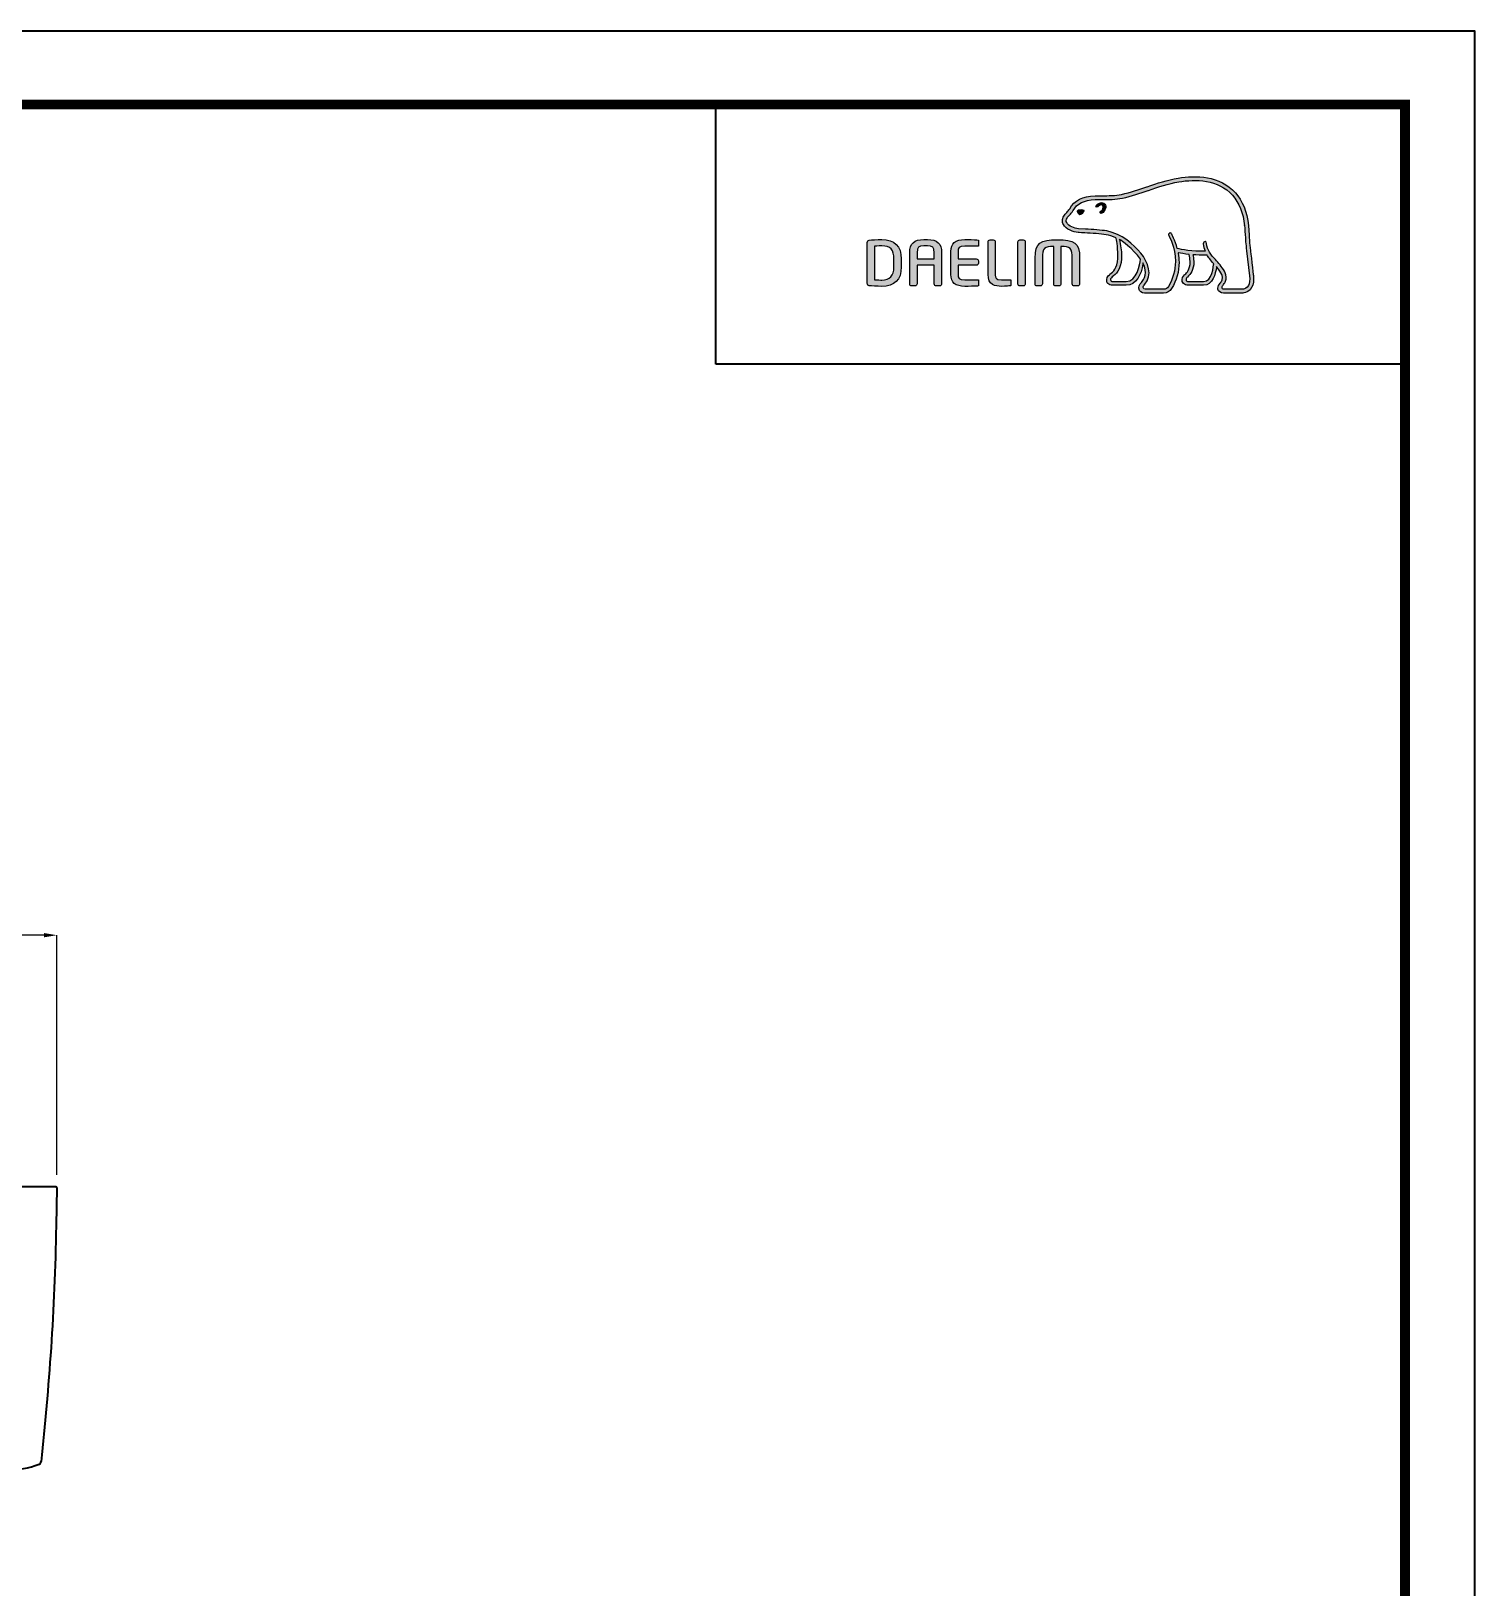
# Model space of a CAD drawing. Extents: x 0 to 1354, y 0 to 992.
# Drawn here: x 900.7 to 1354.1, y 503.8 to 992.2 of the extents above; entities that cross this region are included whole.
import ezdxf

# ---------------------------------------------------------------- set-up
doc = ezdxf.new("R2010")
doc.units = 0
doc.header["$LTSCALE"] = 10
doc.header["$MEASUREMENT"] = 0
doc.header["$PDMODE"] = 3
doc.header["$PDSIZE"] = -10
doc.layers.get('0').update_dxf_attribs({"linetype": 'CONTINUOUS'})
doc.layers.get('DEFPOINTS').update_dxf_attribs({"linetype": 'CONTINUOUS'})
doc.layers.add('Make2D$보임$선', color=7, linetype='CONTINUOUS', true_color=0x000000)
doc.layers.add('Make2D$숨김$선', color=254, linetype='CONTINUOUS', true_color=0xbebebe)
doc.layers.add('레이어 1', color=7, linetype='CONTINUOUS', lineweight=0)
doc.layers.add('치수', color=7, linetype='CONTINUOUS', lineweight=25)
doc.styles.add('Daelim Dimension', font='')
doc.styles.get('Daelim Dimension').set_extended_font_data('NanumGothic')
doc.dimstyles.new('DEFAULT', dxfattribs={"dimscale": 2, "dimtxt": 2, "dimasz": 2, "dimexe": 0, "dimexo": 2, "dimgap": 1, "dimtad": 1, "dimdec": 1, "dimzin": 9, "dimdsep": 46, "dimtxsty": 'Daelim Dimension', "dimcen": 0.5, "dimclrd": 252, "dimclre": 252, "dimclrt": 3, "dimadec": 1, "dimazin": 0, "dimtfac": 1, "dimtdec": 1, "dimtix": 1, "dimtmove": 0, "dimatfit": 3, "dimfxl": 1, "dimtolj": 1, "dimtzin": 1, "dimlwd": 9, "dimlwe": 9, "dimarcsym": 0})

# ---------------------------------------------------------------- blocks, each defined once
blk = doc.blocks.new('*D6')
at = {"layer": 'DEFPOINTS', "color": 0, "transparency": 16777216}
for p in [(358.72, 708.36), (358.72, 629.1), (908.76, 629.1)]:
    blk.add_point(p, dxfattribs=at)
at = {"layer": '치수', "color": 5, "lineweight": 9, "transparency": 16777216}
for p, q in [((358.72, 633.1), (358.72, 708.36)), ((904.76, 708.36), (362.72, 708.36)), ((908.76, 633.1), (908.76, 708.36))]:
    blk.add_line(p, q, dxfattribs=at)
at = {"layer": '치수', "color": 5, "transparency": 16777216}
for points in [[(362.72, 709.03), (362.72, 707.69), (358.72, 708.36)], [(904.76, 709.03), (904.76, 707.69), (908.76, 708.36)]]:
    blk.add_solid(points, dxfattribs=at)
at = {"layer": '치수', "color": 7, "transparency": 16777216, "insert": (633.74, 721.22), "char_height": 20, "attachment_point": 5, "style": 'Daelim Dimension'}
blk.add_mtext('\\A1;550', dxfattribs=at)

msp = doc.modelspace()

# ---------------------------------------------------------------- hatches: boundary and pattern name
at = {"layer": '레이어 1'}
h = msp.add_hatch(color=5, dxfattribs=at)
h.dxf.hatch_style = 1
edge = h.paths.add_edge_path(flags=16)
edge.add_spline(control_points=[(1282.61, 911.81), (1282.02, 911.16), (1281.28, 911.15), (1281.24, 911.15), (1281.24, 911.15), (1275.31, 911.15), (1275.31, 911.15), (1275.09, 911.15), (1274.92, 911.21), (1274.81, 911.31), (1274.72, 911.4), (1274.68, 911.54), (1274.68, 911.7), (1274.68, 912.04), (1274.92, 912.35), (1275.18, 912.67), (1275.42, 912.98), (1275.65, 913.28), (1275.78, 913.64), (1276.11, 914.51), (1276.07, 915.44), (1275.68, 916.27), (1274.98, 917.75), (1273.94, 918.92), (1272.93, 920.05), (1272.93, 920.05), (1272.59, 920.43), (1272.59, 920.43), (1271.28, 921.89), (1269.93, 923.4), (1269.82, 925.45), (1269.8, 925.86), (1269.61, 926.1), (1269.35, 926.09), (1269.35, 926.09), (1268.96, 925.91), (1268.95, 925.91), (1268.85, 925.79), (1268.79, 925.62), (1268.79, 925.43), (1268.79, 925.43), (1268.8, 925.36), (1268.8, 925.36), (1268.85, 924.62), (1269.02, 923.89), (1269.34, 923.13), (1269.34, 923.13), (1269.37, 923.06), (1269.37, 923.06), (1269.37, 923.06), (1269.29, 923.06), (1269.29, 923.06), (1265.47, 922.9), (1261.73, 923.62), (1260.64, 923.89), (1259.96, 926.62), (1258.86, 928.42), (1258.81, 928.5), (1258.73, 928.64), (1258.59, 928.75), (1258.46, 928.79), (1258.46, 928.79), (1258.14, 928.74), (1258.1, 928.74), (1258.07, 928.7), (1258.01, 928.62), (1257.89, 928.45), (1257.89, 928.45), (1257.87, 928.32), (1257.87, 928.32), (1257.87, 928.32), (1257.98, 927.96), (1257.98, 927.96), (1258.06, 927.82), (1260.02, 924.39), (1260.02, 919.85), (1260.02, 917.04), (1259.28, 914.4), (1257.83, 911.99), (1257.48, 911.41), (1257.02, 911.15), (1256.34, 911.15), (1256.34, 911.15), (1250.49, 911.15), (1250.49, 911.15), (1250.3, 911.15), (1249.89, 911.29), (1249.89, 911.71), (1249.89, 911.95), (1250.11, 912.33), (1250.47, 912.73), (1252.91, 915.45), (1251.5, 919.69), (1249.16, 922.49), (1246.9, 925.18), (1243.21, 928.58), (1238.48, 929.42), (1236.8, 929.71), (1234.04, 929.88), (1231.81, 930.01), (1231.81, 930.01), (1229.56, 930.14), (1229.56, 930.14), (1228.41, 930.23), (1226.5, 930.94), (1225.92, 932.04), (1225.67, 932.5), (1225.7, 932.96), (1226.01, 933.49), (1226.2, 933.81), (1226.46, 934.09), (1226.8, 934.42), (1227.17, 934.8), (1227.55, 935.19), (1227.85, 935.7), (1227.85, 935.7), (1227.93, 935.86), (1227.93, 935.86), (1229.06, 938.02), (1231.39, 939.16), (1234.86, 939.25), (1234.86, 939.25), (1236.81, 939.28), (1236.81, 939.28), (1238.96, 939.29), (1241.39, 939.3), (1243.39, 939.73), (1246.2, 940.33), (1249.02, 941.3), (1251.51, 942.14), (1251.51, 942.14), (1251.59, 942.17), (1251.59, 942.17), (1254.67, 943.22), (1257.85, 944.31), (1261.1, 944.84), (1266.31, 945.7), (1273.46, 945.67), (1277.95, 940.62), (1280.03, 938.29), (1281.31, 935.07), (1281.76, 931.07), (1281.76, 931.07), (1281.74, 931.08), (1281.72, 931.09), (1281.76, 931.01), (1281.79, 930.56), (1281.98, 928.02), (1282.03, 926.79), (1282.09, 925.52), (1282.41, 923.17), (1282.41, 923.17), (1283.32, 915.31), (1283.32, 915.31), (1283.32, 915.31), (1283.37, 914.36), (1283.37, 914.36), (1283.37, 913.23), (1283.11, 912.37), (1282.61, 911.81)], knot_values=[0, 0, 0, 0, 1, 1, 1, 2, 2, 2, 3, 3, 3, 4, 4, 4, 5, 5, 5, 6, 6, 6, 7, 7, 7, 8, 8, 8, 9, 9, 9, 10, 10, 10, 11, 11, 11, 12, 12, 12, 13, 13, 13, 14, 14, 14, 15, 15, 15, 16, 16, 16, 17, 17, 17, 18, 18, 18, 19, 19, 19, 20, 20, 20, 21, 21, 21, 22, 22, 22, 23, 23, 23, 24, 24, 24, 25, 25, 25, 26, 26, 26, 27, 27, 27, 28, 28, 28, 29, 29, 29, 30, 30, 30, 31, 31, 31, 32, 32, 32, 33, 33, 33, 34, 34, 34, 35, 35, 35, 36, 36, 36, 37, 37, 37, 38, 38, 38, 39, 39, 39, 40, 40, 40, 41, 41, 41, 42, 42, 42, 43, 43, 43, 44, 44, 44, 45, 45, 45, 46, 46, 46, 47, 47, 47, 48, 48, 48, 49, 49, 49, 50, 50, 50, 51, 51, 51, 52, 52, 52, 53, 53, 53, 53], degree=3, periodic=0)
edge = h.paths.add_edge_path(flags=16)
edge.add_spline(control_points=[(1268.88, 913.51), (1268.88, 913.51), (1264.03, 913.51), (1264.03, 913.51), (1263.68, 913.51), (1263.39, 913.8), (1263.39, 914.16), (1263.39, 914.42), (1263.61, 914.74), (1263.82, 914.96), (1264.81, 915.91), (1265.82, 917.2), (1265.82, 919.67), (1265.82, 919.67), (1265.75, 920.79), (1265.75, 920.79), (1265.75, 920.79), (1265.58, 921.88), (1265.58, 921.88), (1265.58, 921.88), (1265.56, 921.95), (1265.56, 921.95), (1265.56, 921.95), (1265.63, 921.95), (1265.63, 921.95), (1266.54, 921.88), (1268.3, 921.79), (1269.97, 921.86), (1270.4, 921.19), (1271.09, 920.31), (1272.09, 919.15), (1272.04, 918.58), (1271.56, 913.51), (1268.88, 913.51)], knot_values=[0, 0, 0, 0, 1, 1, 1, 2, 2, 2, 3, 3, 3, 4, 4, 4, 5, 5, 5, 6, 6, 6, 7, 7, 7, 8, 8, 8, 9, 9, 9, 10, 10, 10, 11, 11, 11, 11], degree=3, periodic=0)
edge = h.paths.add_edge_path(flags=16)
edge.add_spline(control_points=[(1244.57, 913.51), (1244.57, 913.51), (1240.32, 913.51), (1240.32, 913.51), (1240, 913.51), (1239.65, 913.77), (1239.65, 914.16), (1239.65, 914.4), (1239.85, 914.69), (1240.21, 914.98), (1241.29, 915.84), (1242.92, 917.13), (1243.1, 920.72), (1243.1, 920.72), (1243.12, 921.69), (1243.12, 921.69), (1243.12, 923.22), (1242.77, 925.06), (1242.44, 926.7), (1242.44, 926.7), (1242.39, 926.87), (1242.39, 926.87), (1242.39, 926.87), (1242.53, 926.76), (1242.53, 926.76), (1243.16, 926.37), (1246.63, 924.01), (1249.1, 920.54), (1248.89, 918.89), (1247.97, 913.51), (1244.57, 913.51)], knot_values=[0, 0, 0, 0, 1, 1, 1, 2, 2, 2, 3, 3, 3, 4, 4, 4, 5, 5, 5, 6, 6, 6, 7, 7, 7, 8, 8, 8, 9, 9, 9, 10, 10, 10, 10], degree=3, periodic=0)
edge = h.paths.add_edge_path()
edge.add_spline(control_points=[(1284.52, 915.43), (1284.51, 915.44), (1283.61, 923.34), (1283.61, 923.34), (1283.28, 925.7), (1283.23, 926.95), (1283.19, 928.07), (1283.19, 928.07), (1282.96, 931.19), (1282.96, 931.19), (1282.49, 935.45), (1281.11, 938.9), (1278.86, 941.42), (1274, 946.88), (1266.41, 946.94), (1260.9, 946.03), (1257.52, 945.47), (1254.29, 944.37), (1251.17, 943.3), (1251.17, 943.3), (1251.07, 943.26), (1251.07, 943.26), (1248.63, 942.43), (1245.86, 941.48), (1243.14, 940.9), (1241.27, 940.5), (1238.93, 940.49), (1236.86, 940.48), (1236.86, 940.48), (1234.82, 940.45), (1234.82, 940.45), (1230.89, 940.35), (1228.21, 938.99), (1226.86, 936.41), (1226.86, 936.41), (1226.8, 936.3), (1226.8, 936.3), (1226.57, 935.9), (1226.24, 935.57), (1225.95, 935.27), (1225.62, 934.94), (1225.25, 934.57), (1224.97, 934.09), (1224.68, 933.62), (1224.54, 933.13), (1224.54, 932.65), (1224.54, 932.25), (1224.64, 931.86), (1224.85, 931.48), (1225.68, 929.9), (1228.06, 929.05), (1229.49, 928.95), (1229.49, 928.95), (1231.58, 928.82), (1231.63, 928.81), (1233.72, 928.7), (1236.59, 928.53), (1238.26, 928.23), (1239.24, 928.06), (1240.35, 927.71), (1241.38, 927.23), (1241.45, 926.96), (1241.98, 924.6), (1241.98, 921.69), (1241.98, 921.69), (1241.96, 920.77), (1241.96, 920.77), (1241.81, 917.7), (1240.47, 916.63), (1239.49, 915.85), (1239.39, 915.77), (1238.52, 915.05), (1238.46, 914.17), (1238.41, 913.68), (1238.55, 913.23), (1238.85, 912.91), (1239.18, 912.56), (1239.67, 912.38), (1240.32, 912.38), (1240.32, 912.38), (1244.57, 912.38), (1244.57, 912.38), (1247.75, 912.38), (1249.33, 915.81), (1249.81, 919.02), (1249.81, 919.02), (1249.82, 919.47), (1249.82, 919.47), (1249.82, 919.47), (1249.95, 919.24), (1249.95, 919.24), (1250.35, 918.34), (1250.6, 917.25), (1250.6, 916.43), (1250.6, 915.28), (1250.24, 914.28), (1249.57, 913.53), (1249.4, 913.37), (1248.55, 912.48), (1248.55, 911.6), (1248.55, 911.6), (1248.56, 911.46), (1248.56, 911.46), (1248.68, 910.42), (1249.52, 909.95), (1250.3, 909.95), (1250.3, 909.95), (1256.34, 909.95), (1256.34, 909.95), (1257.44, 909.95), (1258.3, 910.44), (1258.86, 911.37), (1260.4, 913.92), (1261.18, 916.7), (1261.18, 919.61), (1261.18, 920.52), (1261.09, 921.49), (1260.93, 922.5), (1260.93, 922.5), (1260.91, 922.58), (1260.91, 922.58), (1260.91, 922.58), (1260.99, 922.56), (1260.99, 922.56), (1261.72, 922.42), (1262.89, 922.21), (1264.33, 922.06), (1264.33, 922.06), (1264.38, 922.05), (1264.38, 922.05), (1264.38, 922.05), (1264.57, 920.95), (1264.57, 920.95), (1264.57, 920.95), (1264.61, 920.68), (1264.61, 920.68), (1264.61, 920.68), (1264.67, 919.7), (1264.67, 919.7), (1264.67, 917.35), (1263.6, 916.32), (1263.03, 915.78), (1263.02, 915.77), (1262.22, 914.95), (1262.13, 914.23), (1262.13, 914.23), (1262.11, 914.01), (1262.11, 914.01), (1262.11, 913.78), (1262.16, 913.34), (1262.56, 912.93), (1262.91, 912.56), (1263.45, 912.38), (1264.17, 912.38), (1264.17, 912.38), (1268.88, 912.38), (1268.88, 912.38), (1271.74, 912.38), (1272.6, 916.02), (1272.95, 918.05), (1272.95, 918.05), (1272.96, 918.26), (1272.96, 918.26), (1272.96, 918.26), (1273.07, 918.11), (1273.07, 918.11), (1273.73, 917.27), (1274.31, 916.33), (1274.59, 915.75), (1274.74, 915.45), (1274.82, 915.11), (1274.82, 914.77), (1274.82, 914.77), (1274.71, 914.09), (1274.71, 914.09), (1274.6, 913.72), (1274.35, 913.38), (1274.1, 913.05), (1273.74, 912.58), (1273.36, 912.09), (1273.36, 911.5), (1273.36, 911.5), (1273.4, 911.17), (1273.4, 911.17), (1273.57, 910.39), (1274.21, 909.95), (1275.19, 909.95), (1275.19, 909.95), (1281.24, 909.95), (1281.24, 909.95), (1281.37, 909.95), (1282.56, 909.98), (1283.48, 910.98), (1284.22, 911.78), (1284.58, 912.88), (1284.58, 914.34), (1284.58, 914.34), (1284.52, 915.43), (1284.52, 915.43)], knot_values=[0, 0, 0, 0, 1, 1, 1, 2, 2, 2, 3, 3, 3, 4, 4, 4, 5, 5, 5, 6, 6, 6, 7, 7, 7, 8, 8, 8, 9, 9, 9, 10, 10, 10, 11, 11, 11, 12, 12, 12, 13, 13, 13, 14, 14, 14, 15, 15, 15, 16, 16, 16, 17, 17, 17, 18, 18, 18, 19, 19, 19, 20, 20, 20, 21, 21, 21, 22, 22, 22, 23, 23, 23, 24, 24, 24, 25, 25, 25, 26, 26, 26, 27, 27, 27, 28, 28, 28, 29, 29, 29, 30, 30, 30, 31, 31, 31, 32, 32, 32, 33, 33, 33, 34, 34, 34, 35, 35, 35, 36, 36, 36, 37, 37, 37, 38, 38, 38, 39, 39, 39, 40, 40, 40, 41, 41, 41, 42, 42, 42, 43, 43, 43, 44, 44, 44, 45, 45, 45, 46, 46, 46, 47, 47, 47, 48, 48, 48, 49, 49, 49, 50, 50, 50, 51, 51, 51, 52, 52, 52, 53, 53, 53, 54, 54, 54, 55, 55, 55, 56, 56, 56, 57, 57, 57, 58, 58, 58, 59, 59, 59, 60, 60, 60, 61, 61, 61, 62, 62, 62, 63, 63, 63, 64, 64, 64, 65, 65, 65, 66, 66, 66, 66], degree=3, periodic=0)
edge = h.paths.add_edge_path(flags=0)
edge.add_spline(control_points=[(1229.38, 935.85), (1229.38, 935.85), (1230.26, 936.25), (1231.35, 935.83), (1231.35, 935.83), (1231.49, 935.77), (1231.31, 935.52), (1230.78, 934.8), (1230.26, 934.65), (1230.26, 934.65), (1230.26, 934.65), (1229.88, 934.52), (1229.67, 934.78), (1229.24, 935.28), (1229.22, 935.57), (1229.22, 935.57), (1229.22, 935.57), (1229.18, 935.79), (1229.38, 935.85)], knot_values=[0, 0, 0, 0, 1, 1, 1, 2, 2, 2, 3, 3, 3, 4, 4, 4, 5, 5, 5, 6, 6, 6, 6], degree=3, periodic=0)
edge = h.paths.add_edge_path(flags=0)
edge.add_spline(control_points=[(1235.19, 937.47), (1235.06, 937.32), (1235.05, 937.08), (1235.19, 936.96), (1235.33, 936.83), (1235.56, 936.87), (1235.69, 937.01), (1235.76, 937.08), (1236.49, 937.94), (1237.11, 937.5), (1237.34, 937.34), (1237.43, 937.11), (1237.4, 936.81), (1237.34, 936.33), (1236.93, 935.78), (1236.63, 935.59), (1236.47, 935.49), (1236.36, 935.28), (1236.44, 935.11), (1236.52, 934.94), (1236.74, 934.89), (1236.91, 934.97), (1237.43, 935.22), (1238.09, 936.05), (1238.18, 936.83), (1238.24, 937.37), (1238, 937.81), (1237.56, 938.11), (1236.63, 938.77), (1235.58, 937.89), (1235.19, 937.47)], knot_values=[0, 0, 0, 0, 1, 1, 1, 2, 2, 2, 3, 3, 3, 4, 4, 4, 5, 5, 5, 6, 6, 6, 7, 7, 7, 8, 8, 8, 9, 9, 9, 10, 10, 10, 10], degree=3, periodic=0)
edge = h.paths.add_edge_path(flags=0)
edge.add_spline(control_points=[(1235.07, 936.82), (1235.07, 936.82), (1235.07, 936.82), (1235.07, 936.82), (1235.07, 936.82), (1235.07, 936.82), (1235.07, 936.82)], knot_values=[0, 0, 0, 0, 1, 1, 1, 2, 2, 2, 2], degree=3, periodic=0)
h = msp.add_hatch(color=5, dxfattribs=at)
h.dxf.hatch_style = 2
edge = h.paths.add_edge_path()
edge.add_spline(control_points=[(1235.19, 937.47), (1235.06, 937.32), (1235.05, 937.08), (1235.19, 936.96), (1235.33, 936.83), (1235.56, 936.87), (1235.69, 937.01), (1235.76, 937.08), (1236.49, 937.94), (1237.11, 937.5), (1237.34, 937.34), (1237.43, 937.11), (1237.4, 936.81), (1237.34, 936.33), (1236.93, 935.78), (1236.63, 935.59), (1236.47, 935.49), (1236.36, 935.28), (1236.44, 935.11), (1236.52, 934.94), (1236.74, 934.89), (1236.91, 934.97), (1237.43, 935.22), (1238.09, 936.05), (1238.18, 936.83), (1238.24, 937.37), (1238, 937.81), (1237.56, 938.11), (1236.63, 938.77), (1235.58, 937.89), (1235.19, 937.47)], knot_values=[0, 0, 0, 0, 1, 1, 1, 2, 2, 2, 3, 3, 3, 4, 4, 4, 5, 5, 5, 6, 6, 6, 7, 7, 7, 8, 8, 8, 9, 9, 9, 10, 10, 10, 10], degree=3, periodic=0)
h = msp.add_hatch(color=5, dxfattribs=at)
h.dxf.hatch_style = 2
edge = h.paths.add_edge_path()
edge.add_spline(control_points=[(1229.38, 935.85), (1229.38, 935.85), (1230.26, 936.25), (1231.35, 935.83), (1231.35, 935.83), (1231.49, 935.77), (1231.31, 935.52), (1230.78, 934.8), (1230.26, 934.65), (1230.26, 934.65), (1230.26, 934.65), (1229.88, 934.52), (1229.67, 934.78), (1229.24, 935.28), (1229.22, 935.57), (1229.22, 935.57), (1229.22, 935.57), (1229.18, 935.79), (1229.38, 935.85)], knot_values=[0, 0, 0, 0, 1, 1, 1, 2, 2, 2, 3, 3, 3, 4, 4, 4, 5, 5, 5, 6, 6, 6, 6], degree=3, periodic=0)
h = msp.add_hatch(color=5, dxfattribs=at)
h.dxf.hatch_style = 2
edge = h.paths.add_edge_path()
edge.add_spline(control_points=[(1171.67, 918.13), (1171.67, 915.37), (1170.41, 914.02), (1167.81, 914.02), (1167.81, 914.02), (1166.04, 914.06), (1165.58, 914.06), (1165.58, 914.06), (1165.58, 924.65), (1165.58, 924.65), (1166.5, 924.74), (1167.8, 924.75), (1167.82, 924.75), (1170.48, 924.75), (1171.67, 923.49), (1171.67, 920.65), (1171.67, 920.65), (1171.67, 918.13), (1171.67, 918.13)], knot_values=[0, 0, 0, 0, 1, 1, 1, 2, 2, 2, 3, 3, 3, 4, 4, 4, 5, 5, 5, 6, 6, 6, 6], degree=3, periodic=0)
edge = h.paths.add_edge_path()
edge.add_spline(control_points=[(1167.81, 926.74), (1166.38, 926.74), (1164.51, 926.65), (1163.9, 926.55), (1163.52, 926.49), (1163.27, 926.2), (1163.27, 925.82), (1163.27, 925.82), (1163.27, 912.95), (1163.27, 912.95), (1163.27, 912.56), (1163.52, 912.28), (1163.92, 912.22), (1164.5, 912.13), (1166.36, 912.04), (1167.81, 912.04), (1171.83, 912.04), (1173.95, 914.14), (1173.95, 918.13), (1173.95, 918.13), (1173.95, 920.65), (1173.95, 920.65), (1173.95, 924.64), (1171.83, 926.74), (1167.81, 926.74)], knot_values=[0, 0, 0, 0, 1, 1, 1, 2, 2, 2, 3, 3, 3, 4, 4, 4, 5, 5, 5, 6, 6, 6, 7, 7, 7, 8, 8, 8, 8], degree=3, periodic=0)
h = msp.add_hatch(color=5, dxfattribs=at)
h.dxf.hatch_style = 2
edge = h.paths.add_edge_path()
edge.add_spline(control_points=[(1184.31, 920.67), (1184.31, 920.67), (1178.9, 920.67), (1178.9, 920.67), (1178.9, 920.87), (1178.9, 922.6), (1178.9, 922.6), (1178.9, 924.41), (1179.43, 924.71), (1181.04, 924.71), (1181.04, 924.71), (1182.17, 924.71), (1182.17, 924.71), (1183.78, 924.71), (1184.31, 924.41), (1184.31, 922.6), (1184.31, 922.6), (1184.31, 920.87), (1184.31, 920.67)], knot_values=[0, 0, 0, 0, 1, 1, 1, 2, 2, 2, 3, 3, 3, 4, 4, 4, 5, 5, 5, 6, 6, 6, 6], degree=3, periodic=0)
edge = h.paths.add_edge_path()
edge.add_spline(control_points=[(1182.17, 926.74), (1182.17, 926.74), (1181.04, 926.74), (1181.04, 926.74), (1177.98, 926.74), (1176.61, 925.46), (1176.61, 922.6), (1176.61, 922.6), (1176.61, 912.8), (1176.61, 912.8), (1176.61, 912.46), (1176.89, 912.17), (1177.22, 912.17), (1177.22, 912.17), (1178.29, 912.17), (1178.29, 912.17), (1178.67, 912.17), (1178.9, 912.49), (1178.9, 912.8), (1178.9, 912.8), (1178.9, 918.43), (1178.9, 918.65), (1178.9, 918.65), (1184.31, 918.65), (1184.31, 918.65), (1184.31, 918.43), (1184.31, 912.8), (1184.31, 912.8), (1184.31, 912.45), (1184.59, 912.17), (1184.93, 912.17), (1184.93, 912.17), (1185.99, 912.17), (1185.99, 912.17), (1186.36, 912.17), (1186.61, 912.5), (1186.61, 912.8), (1186.61, 912.8), (1186.61, 922.6), (1186.61, 922.6), (1186.61, 925.46), (1185.24, 926.74), (1182.17, 926.74)], knot_values=[0, 0, 0, 0, 1, 1, 1, 2, 2, 2, 3, 3, 3, 4, 4, 4, 5, 5, 5, 6, 6, 6, 7, 7, 7, 8, 8, 8, 9, 9, 9, 10, 10, 10, 11, 11, 11, 12, 12, 12, 13, 13, 13, 14, 14, 14, 14], degree=3, periodic=0)
h = msp.add_hatch(color=5, dxfattribs=at)
h.dxf.hatch_style = 2
edge = h.paths.add_edge_path()
edge.add_spline(control_points=[(1189.52, 923), (1189.52, 923), (1189.52, 915.79), (1189.52, 915.79), (1189.52, 913.26), (1190.96, 912.04), (1193.93, 912.04), (1195.24, 912.04), (1197.02, 912.06), (1197.73, 912.13), (1197.72, 912.13), (1198.07, 912.16), (1198.07, 912.16), (1198.07, 912.16), (1198.18, 912.17), (1198.18, 912.17), (1198.18, 912.17), (1198.18, 914.1), (1198.18, 914.1), (1198.18, 914.1), (1193.94, 914.1), (1193.94, 914.1), (1191.82, 914.1), (1191.82, 914.7), (1191.82, 915.79), (1191.82, 915.79), (1191.82, 918.46), (1191.82, 918.67), (1192.04, 918.67), (1197.51, 918.67), (1197.51, 918.67), (1197.87, 918.67), (1198.16, 918.95), (1198.16, 919.3), (1198.16, 919.3), (1198.16, 920.02), (1198.16, 920.02), (1198.16, 920.37), (1197.87, 920.65), (1197.51, 920.65), (1197.51, 920.65), (1192.04, 920.65), (1191.82, 920.65), (1191.82, 920.86), (1191.82, 923), (1191.82, 923), (1191.82, 924.08), (1191.82, 924.68), (1193.94, 924.68), (1193.94, 924.68), (1198.18, 924.66), (1198.18, 924.66), (1198.18, 924.66), (1198.18, 926.58), (1198.18, 926.58), (1198.18, 926.58), (1197.73, 926.63), (1197.73, 926.63), (1196.89, 926.7), (1194.98, 926.74), (1193.93, 926.74), (1190.96, 926.74), (1189.52, 925.52), (1189.52, 923)], knot_values=[0, 0, 0, 0, 1, 1, 1, 2, 2, 2, 3, 3, 3, 4, 4, 4, 5, 5, 5, 6, 6, 6, 7, 7, 7, 8, 8, 8, 9, 9, 9, 10, 10, 10, 11, 11, 11, 12, 12, 12, 13, 13, 13, 14, 14, 14, 15, 15, 15, 16, 16, 16, 17, 17, 17, 18, 18, 18, 19, 19, 19, 20, 20, 20, 21, 21, 21, 21], degree=3, periodic=0)
h = msp.add_hatch(color=5, dxfattribs=at)
h.dxf.hatch_style = 2
edge = h.paths.add_edge_path()
edge.add_spline(control_points=[(1201.85, 926.61), (1201.5, 926.61), (1201.2, 926.32), (1201.2, 925.97), (1201.2, 925.97), (1201.2, 915.79), (1201.2, 915.79), (1201.2, 912.46), (1203.47, 912.04), (1205.44, 912.04), (1206.89, 912.04), (1207.26, 912.1), (1207.69, 912.17), (1207.69, 912.17), (1207.94, 912.21), (1207.94, 912.21), (1207.93, 912.21), (1208.27, 912.25), (1208.27, 912.25), (1208.27, 912.25), (1208.37, 912.26), (1208.37, 912.26), (1208.37, 912.26), (1208.37, 914.1), (1208.37, 914.1), (1208.37, 914.1), (1205.46, 914.1), (1205.46, 914.1), (1203.49, 914.1), (1203.49, 914.84), (1203.49, 915.56), (1203.49, 915.56), (1203.49, 925.97), (1203.49, 925.97), (1203.49, 926.32), (1203.2, 926.61), (1202.84, 926.61), (1202.84, 926.61), (1201.85, 926.61), (1201.85, 926.61)], knot_values=[0, 0, 0, 0, 1, 1, 1, 2, 2, 2, 3, 3, 3, 4, 4, 4, 5, 5, 5, 6, 6, 6, 7, 7, 7, 8, 8, 8, 9, 9, 9, 10, 10, 10, 11, 11, 11, 12, 12, 12, 13, 13, 13, 13], degree=3, periodic=0)
h = msp.add_hatch(color=5, dxfattribs=at)
h.dxf.hatch_style = 2
edge = h.paths.add_edge_path()
edge.add_spline(control_points=[(1211.21, 926.61), (1210.82, 926.61), (1210.6, 926.29), (1210.6, 925.99), (1210.6, 925.99), (1210.6, 912.8), (1210.6, 912.8), (1210.6, 912.45), (1210.87, 912.17), (1211.21, 912.17), (1211.21, 912.17), (1212.28, 912.17), (1212.28, 912.17), (1212.66, 912.17), (1212.89, 912.49), (1212.89, 912.8), (1212.89, 912.8), (1212.89, 925.99), (1212.89, 925.99), (1212.89, 926.34), (1212.62, 926.61), (1212.28, 926.61), (1212.28, 926.61), (1211.21, 926.61), (1211.21, 926.61)], knot_values=[0, 0, 0, 0, 1, 1, 1, 2, 2, 2, 3, 3, 3, 4, 4, 4, 5, 5, 5, 6, 6, 6, 7, 7, 7, 8, 8, 8, 8], degree=3, periodic=0)
h = msp.add_hatch(color=5, dxfattribs=at)
h.dxf.hatch_style = 2
edge = h.paths.add_edge_path()
edge.add_spline(control_points=[(1215.97, 920.92), (1215.97, 920.92), (1215.97, 912.8), (1215.97, 912.8), (1215.97, 912.45), (1216.25, 912.17), (1216.59, 912.17), (1216.59, 912.17), (1217.67, 912.17), (1217.67, 912.17), (1218.06, 912.17), (1218.28, 912.49), (1218.28, 912.8), (1218.28, 912.8), (1218.28, 920.72), (1218.28, 920.72), (1218.28, 924.21), (1218.88, 924.55), (1221.83, 924.55), (1221.83, 924.34), (1221.83, 912.8), (1221.83, 912.8), (1221.83, 912.44), (1222.09, 912.17), (1222.44, 912.17), (1222.44, 912.17), (1223.5, 912.17), (1223.5, 912.17), (1223.88, 912.17), (1224.11, 912.49), (1224.11, 912.8), (1224.11, 912.8), (1224.11, 924.3), (1224.11, 924.53), (1225.49, 924.53), (1226.46, 924.41), (1226.99, 923.89), (1227.54, 923.34), (1227.65, 922.31), (1227.65, 920.72), (1227.65, 920.72), (1227.65, 912.8), (1227.65, 912.8), (1227.65, 912.46), (1227.93, 912.17), (1228.27, 912.17), (1228.27, 912.17), (1229.36, 912.17), (1229.36, 912.17), (1229.73, 912.17), (1229.97, 912.5), (1229.97, 912.8), (1229.97, 912.8), (1229.97, 920.92), (1229.97, 920.92), (1229.97, 925.84), (1228.22, 926.67), (1222.98, 926.67), (1217.72, 926.67), (1215.97, 925.84), (1215.97, 920.92)], knot_values=[0, 0, 0, 0, 1, 1, 1, 2, 2, 2, 3, 3, 3, 4, 4, 4, 5, 5, 5, 6, 6, 6, 7, 7, 7, 8, 8, 8, 9, 9, 9, 10, 10, 10, 11, 11, 11, 12, 12, 12, 13, 13, 13, 14, 14, 14, 15, 15, 15, 16, 16, 16, 17, 17, 17, 18, 18, 18, 19, 19, 19, 20, 20, 20, 20], degree=3, periodic=0)

# ---------------------------------------------------------------- linework, layer by layer
at = {"color": 5, "ltscale": 0.5}
msp.add_line((1115.76, 887.61), (1115.76, 969.12), dxfattribs=at)
at = {"color": 5}
msp.add_line((1244.38, 912.38), (1244.38, 912.38), dxfattribs=at)
at = {"color": 5, "ltscale": 40}
msp.add_line((1332.17, 887.61), (1115.76, 887.61), dxfattribs=at)
at = {"ltscale": 0.5}
msp.add_lwpolyline([(0, 0), (1354.08, 0), (1354.08, 992.16), (0, 992.16)], close=True, dxfattribs=at)
at = {"color": 5, "linetype": 'ByBlock', "lineweight": 200, "const_width": 3.12}
msp.add_lwpolyline([(21.77, 42.48), (1332.17, 42.48), (1332.17, 969.12), (21.77, 969.12)], close=True, dxfattribs=at)
at = {"layer": 'Make2D$보임$선', "color": 7}
for p, q in [((908.45, 629.4), (878.32, 629.4)), ((904.04, 629.4), (901.77, 629.4)), ((908.76, 629.1), (908.56, 617.1))]:
    msp.add_line(p, q, dxfattribs=at)
for centre, radius, start, end in [((908.46, 629.1), 0.3, 44.5255, 89.9998), ((908.46, 629.1), 0.3, 359.061, 44.5255), ((902.85, 543.21), 1, 290.2031, 301.5449), ((902.85, 543.21), 1, 322.0532, 353.8754)]:
    msp.add_arc(centre, radius, start, end, dxfattribs=at)
msp.add_open_spline([(908.56, 617.1), (908.13, 590.67), (906.29, 566), (903.84, 543.1)], degree=3, dxfattribs=at)
at = {"layer": 'Make2D$숨김$선', "color": 7}
for centre, radius, start, end in [((893.39, 568.92), 28.4, 249.7957, 290.2016), ((902.85, 543.21), 1, 301.5449, 322.0005)]:
    msp.add_arc(centre, radius, start, end, dxfattribs=at)
at = {"layer": '레이어 1', "color": 5}
for points, knots in [([(1284.52, 915.43), (1284.51, 915.44), (1283.61, 923.34), (1283.61, 923.34), (1283.28, 925.7), (1283.23, 926.95), (1283.19, 928.07), (1283.19, 928.07), (1282.96, 931.19), (1282.96, 931.19), (1282.49, 935.45), (1281.11, 938.9), (1278.86, 941.42), (1274, 946.88), (1266.41, 946.94), (1260.9, 946.03), (1257.52, 945.47), (1254.29, 944.37), (1251.17, 943.3), (1251.17, 943.3), (1251.07, 943.26), (1251.07, 943.26), (1248.63, 942.43), (1245.86, 941.48), (1243.14, 940.9), (1241.27, 940.5), (1238.93, 940.49), (1236.86, 940.48), (1236.86, 940.48), (1234.82, 940.45), (1234.82, 940.45), (1230.89, 940.35), (1228.21, 938.99), (1226.86, 936.41), (1226.86, 936.41), (1226.8, 936.3), (1226.8, 936.3), (1226.57, 935.9), (1226.24, 935.57), (1225.95, 935.27), (1225.62, 934.94), (1225.25, 934.57), (1224.97, 934.09), (1224.68, 933.62), (1224.54, 933.13), (1224.54, 932.65), (1224.54, 932.25), (1224.64, 931.86), (1224.85, 931.48), (1225.68, 929.9), (1228.06, 929.05), (1229.49, 928.95), (1229.49, 928.95), (1231.58, 928.82), (1231.63, 928.81), (1233.72, 928.7), (1236.59, 928.53), (1238.26, 928.23), (1239.24, 928.06), (1240.35, 927.71), (1241.38, 927.23), (1241.45, 926.96), (1241.98, 924.6), (1241.98, 921.69), (1241.98, 921.69), (1241.96, 920.77), (1241.96, 920.77), (1241.81, 917.7), (1240.47, 916.63), (1239.49, 915.85), (1239.39, 915.77), (1238.52, 915.05), (1238.46, 914.17), (1238.41, 913.68), (1238.55, 913.23), (1238.85, 912.91), (1239.18, 912.56), (1239.67, 912.38), (1240.32, 912.38), (1240.32, 912.38), (1244.57, 912.38), (1244.57, 912.38), (1247.75, 912.38), (1249.33, 915.81), (1249.81, 919.02), (1249.81, 919.02), (1249.82, 919.47), (1249.82, 919.47), (1249.82, 919.47), (1249.95, 919.24), (1249.95, 919.24), (1250.35, 918.34), (1250.6, 917.25), (1250.6, 916.43), (1250.6, 915.28), (1250.24, 914.28), (1249.57, 913.53), (1249.4, 913.37), (1248.55, 912.48), (1248.55, 911.6), (1248.55, 911.6), (1248.56, 911.46), (1248.56, 911.46), (1248.68, 910.42), (1249.52, 909.95), (1250.3, 909.95), (1250.3, 909.95), (1256.34, 909.95), (1256.34, 909.95), (1257.44, 909.95), (1258.3, 910.44), (1258.86, 911.37), (1260.4, 913.92), (1261.18, 916.7), (1261.18, 919.61), (1261.18, 920.52), (1261.09, 921.49), (1260.93, 922.5), (1260.93, 922.5), (1260.91, 922.58), (1260.91, 922.58), (1260.91, 922.58), (1260.99, 922.56), (1260.99, 922.56), (1261.72, 922.42), (1262.89, 922.21), (1264.33, 922.06), (1264.33, 922.06), (1264.38, 922.05), (1264.38, 922.05), (1264.38, 922.05), (1264.57, 920.95), (1264.57, 920.95), (1264.57, 920.95), (1264.61, 920.68), (1264.61, 920.68), (1264.61, 920.68), (1264.67, 919.7), (1264.67, 919.7), (1264.67, 917.35), (1263.6, 916.32), (1263.03, 915.78), (1263.02, 915.77), (1262.22, 914.95), (1262.13, 914.23), (1262.13, 914.23), (1262.11, 914.01), (1262.11, 914.01), (1262.11, 913.78), (1262.16, 913.34), (1262.56, 912.93), (1262.91, 912.56), (1263.45, 912.38), (1264.17, 912.38), (1264.17, 912.38), (1268.88, 912.38), (1268.88, 912.38), (1271.74, 912.38), (1272.6, 916.02), (1272.95, 918.05), (1272.95, 918.05), (1272.96, 918.26), (1272.96, 918.26), (1272.96, 918.26), (1273.07, 918.11), (1273.07, 918.11), (1273.73, 917.27), (1274.31, 916.33), (1274.59, 915.75), (1274.74, 915.45), (1274.82, 915.11), (1274.82, 914.77), (1274.82, 914.77), (1274.71, 914.09), (1274.71, 914.09), (1274.6, 913.72), (1274.35, 913.38), (1274.1, 913.05), (1273.74, 912.58), (1273.36, 912.09), (1273.36, 911.5), (1273.36, 911.5), (1273.4, 911.17), (1273.4, 911.17), (1273.57, 910.39), (1274.21, 909.95), (1275.19, 909.95), (1275.19, 909.95), (1281.24, 909.95), (1281.24, 909.95), (1281.37, 909.95), (1282.56, 909.98), (1283.48, 910.98), (1284.22, 911.78), (1284.58, 912.88), (1284.58, 914.34), (1284.58, 914.34), (1284.52, 915.43), (1284.52, 915.43)], [0, 0, 0, 0, 1, 1, 1, 2, 2, 2, 3, 3, 3, 4, 4, 4, 5, 5, 5, 6, 6, 6, 7, 7, 7, 8, 8, 8, 9, 9, 9, 10, 10, 10, 11, 11, 11, 12, 12, 12, 13, 13, 13, 14, 14, 14, 15, 15, 15, 16, 16, 16, 17, 17, 17, 18, 18, 18, 19, 19, 19, 20, 20, 20, 21, 21, 21, 22, 22, 22, 23, 23, 23, 24, 24, 24, 25, 25, 25, 26, 26, 26, 27, 27, 27, 28, 28, 28, 29, 29, 29, 30, 30, 30, 31, 31, 31, 32, 32, 32, 33, 33, 33, 34, 34, 34, 35, 35, 35, 36, 36, 36, 37, 37, 37, 38, 38, 38, 39, 39, 39, 40, 40, 40, 41, 41, 41, 42, 42, 42, 43, 43, 43, 44, 44, 44, 45, 45, 45, 46, 46, 46, 47, 47, 47, 48, 48, 48, 49, 49, 49, 50, 50, 50, 51, 51, 51, 52, 52, 52, 53, 53, 53, 54, 54, 54, 55, 55, 55, 56, 56, 56, 57, 57, 57, 58, 58, 58, 59, 59, 59, 60, 60, 60, 61, 61, 61, 62, 62, 62, 63, 63, 63, 64, 64, 64, 65, 65, 65, 66, 66, 66, 66]), ([(1235.19, 937.47), (1235.06, 937.32), (1235.05, 937.08), (1235.19, 936.96), (1235.33, 936.83), (1235.56, 936.87), (1235.69, 937.01), (1235.76, 937.08), (1236.49, 937.94), (1237.11, 937.5), (1237.34, 937.34), (1237.43, 937.11), (1237.4, 936.81), (1237.34, 936.33), (1236.93, 935.78), (1236.63, 935.59), (1236.47, 935.49), (1236.36, 935.28), (1236.44, 935.11), (1236.52, 934.94), (1236.74, 934.89), (1236.91, 934.97), (1237.43, 935.22), (1238.09, 936.05), (1238.18, 936.83), (1238.24, 937.37), (1238, 937.81), (1237.56, 938.11), (1236.63, 938.77), (1235.58, 937.89), (1235.19, 937.47)], [0, 0, 0, 0, 1, 1, 1, 2, 2, 2, 3, 3, 3, 4, 4, 4, 5, 5, 5, 6, 6, 6, 7, 7, 7, 8, 8, 8, 9, 9, 9, 10, 10, 10, 10]), ([(1229.38, 935.85), (1229.38, 935.85), (1230.26, 936.25), (1231.35, 935.83), (1231.35, 935.83), (1231.49, 935.77), (1231.31, 935.52), (1230.78, 934.8), (1230.26, 934.65), (1230.26, 934.65), (1230.26, 934.65), (1229.88, 934.52), (1229.67, 934.78), (1229.24, 935.28), (1229.22, 935.57), (1229.22, 935.57), (1229.22, 935.57), (1229.18, 935.79), (1229.38, 935.85)], [0, 0, 0, 0, 1, 1, 1, 2, 2, 2, 3, 3, 3, 4, 4, 4, 5, 5, 5, 6, 6, 6, 6]), ([(1235.07, 936.82), (1235.07, 936.82), (1235.07, 936.82), (1235.07, 936.82), (1235.07, 936.82), (1235.07, 936.82), (1235.07, 936.82)], [0, 0, 0, 0, 1, 1, 1, 2, 2, 2, 2]), ([(1257.98, 927.96), (1258.06, 927.82), (1260.02, 924.39), (1260.02, 919.85), (1260.02, 917.04), (1259.28, 914.4), (1257.83, 911.99)], [24, 24, 24, 24, 25, 25, 25, 26, 26, 26, 26]), ([(1167.81, 926.74), (1166.38, 926.74), (1164.51, 926.65), (1163.9, 926.55), (1163.52, 926.49), (1163.27, 926.2), (1163.27, 925.82), (1163.27, 925.82), (1163.27, 912.95), (1163.27, 912.95), (1163.27, 912.56), (1163.52, 912.28), (1163.92, 912.22), (1164.5, 912.13), (1166.36, 912.04), (1167.81, 912.04), (1171.83, 912.04), (1173.95, 914.14), (1173.95, 918.13), (1173.95, 918.13), (1173.95, 920.65), (1173.95, 920.65), (1173.95, 924.64), (1171.83, 926.74), (1167.81, 926.74)], [0, 0, 0, 0, 1, 1, 1, 2, 2, 2, 3, 3, 3, 4, 4, 4, 5, 5, 5, 6, 6, 6, 7, 7, 7, 8, 8, 8, 8]), ([(1171.67, 918.13), (1171.67, 915.37), (1170.41, 914.02), (1167.81, 914.02), (1167.81, 914.02), (1166.04, 914.06), (1165.58, 914.06), (1165.58, 914.06), (1165.58, 924.65), (1165.58, 924.65), (1166.5, 924.74), (1167.8, 924.75), (1167.82, 924.75), (1170.48, 924.75), (1171.67, 923.49), (1171.67, 920.65), (1171.67, 920.65), (1171.67, 918.13), (1171.67, 918.13)], [0, 0, 0, 0, 1, 1, 1, 2, 2, 2, 3, 3, 3, 4, 4, 4, 5, 5, 5, 6, 6, 6, 6]), ([(1182.17, 926.74), (1182.17, 926.74), (1181.04, 926.74), (1181.04, 926.74), (1177.98, 926.74), (1176.61, 925.46), (1176.61, 922.6), (1176.61, 922.6), (1176.61, 912.8), (1176.61, 912.8), (1176.61, 912.46), (1176.89, 912.17), (1177.22, 912.17), (1177.22, 912.17), (1178.29, 912.17), (1178.29, 912.17), (1178.67, 912.17), (1178.9, 912.49), (1178.9, 912.8), (1178.9, 912.8), (1178.9, 918.43), (1178.9, 918.65), (1178.9, 918.65), (1184.31, 918.65), (1184.31, 918.65), (1184.31, 918.43), (1184.31, 912.8), (1184.31, 912.8), (1184.31, 912.45), (1184.59, 912.17), (1184.93, 912.17), (1184.93, 912.17), (1185.99, 912.17), (1185.99, 912.17), (1186.36, 912.17), (1186.61, 912.5), (1186.61, 912.8), (1186.61, 912.8), (1186.61, 922.6), (1186.61, 922.6), (1186.61, 925.46), (1185.24, 926.74), (1182.17, 926.74)], [0, 0, 0, 0, 1, 1, 1, 2, 2, 2, 3, 3, 3, 4, 4, 4, 5, 5, 5, 6, 6, 6, 7, 7, 7, 8, 8, 8, 9, 9, 9, 10, 10, 10, 11, 11, 11, 12, 12, 12, 13, 13, 13, 14, 14, 14, 14]), ([(1184.31, 920.67), (1184.31, 920.67), (1178.9, 920.67), (1178.9, 920.67), (1178.9, 920.87), (1178.9, 922.6), (1178.9, 922.6), (1178.9, 924.41), (1179.43, 924.71), (1181.04, 924.71), (1181.04, 924.71), (1182.17, 924.71), (1182.17, 924.71), (1183.78, 924.71), (1184.31, 924.41), (1184.31, 922.6), (1184.31, 922.6), (1184.31, 920.87), (1184.31, 920.67)], [0, 0, 0, 0, 1, 1, 1, 2, 2, 2, 3, 3, 3, 4, 4, 4, 5, 5, 5, 6, 6, 6, 6]), ([(1189.52, 923), (1189.52, 923), (1189.52, 915.79), (1189.52, 915.79), (1189.52, 913.26), (1190.96, 912.04), (1193.93, 912.04), (1195.24, 912.04), (1197.02, 912.06), (1197.73, 912.13), (1197.72, 912.13), (1198.07, 912.16), (1198.07, 912.16), (1198.07, 912.16), (1198.18, 912.17), (1198.18, 912.17), (1198.18, 912.17), (1198.18, 914.1), (1198.18, 914.1), (1198.18, 914.1), (1193.94, 914.1), (1193.94, 914.1), (1191.82, 914.1), (1191.82, 914.7), (1191.82, 915.79), (1191.82, 915.79), (1191.82, 918.46), (1191.82, 918.67), (1192.04, 918.67), (1197.51, 918.67), (1197.51, 918.67), (1197.87, 918.67), (1198.16, 918.95), (1198.16, 919.3), (1198.16, 919.3), (1198.16, 920.02), (1198.16, 920.02), (1198.16, 920.37), (1197.87, 920.65), (1197.51, 920.65), (1197.51, 920.65), (1192.04, 920.65), (1191.82, 920.65), (1191.82, 920.86), (1191.82, 923), (1191.82, 923), (1191.82, 924.08), (1191.82, 924.68), (1193.94, 924.68), (1193.94, 924.68), (1198.18, 924.66), (1198.18, 924.66), (1198.18, 924.66), (1198.18, 926.58), (1198.18, 926.58), (1198.18, 926.58), (1197.73, 926.63), (1197.73, 926.63), (1196.89, 926.7), (1194.98, 926.74), (1193.93, 926.74), (1190.96, 926.74), (1189.52, 925.52), (1189.52, 923)], [0, 0, 0, 0, 1, 1, 1, 2, 2, 2, 3, 3, 3, 4, 4, 4, 5, 5, 5, 6, 6, 6, 7, 7, 7, 8, 8, 8, 9, 9, 9, 10, 10, 10, 11, 11, 11, 12, 12, 12, 13, 13, 13, 14, 14, 14, 15, 15, 15, 16, 16, 16, 17, 17, 17, 18, 18, 18, 19, 19, 19, 20, 20, 20, 21, 21, 21, 21]), ([(1201.85, 926.61), (1201.5, 926.61), (1201.2, 926.32), (1201.2, 925.97), (1201.2, 925.97), (1201.2, 915.79), (1201.2, 915.79), (1201.2, 912.46), (1203.47, 912.04), (1205.44, 912.04), (1206.89, 912.04), (1207.26, 912.1), (1207.69, 912.17), (1207.69, 912.17), (1207.94, 912.21), (1207.94, 912.21), (1207.93, 912.21), (1208.27, 912.25), (1208.27, 912.25), (1208.27, 912.25), (1208.37, 912.26), (1208.37, 912.26), (1208.37, 912.26), (1208.37, 914.1), (1208.37, 914.1), (1208.37, 914.1), (1205.46, 914.1), (1205.46, 914.1), (1203.49, 914.1), (1203.49, 914.84), (1203.49, 915.56), (1203.49, 915.56), (1203.49, 925.97), (1203.49, 925.97), (1203.49, 926.32), (1203.2, 926.61), (1202.84, 926.61), (1202.84, 926.61), (1201.85, 926.61), (1201.85, 926.61)], [0, 0, 0, 0, 1, 1, 1, 2, 2, 2, 3, 3, 3, 4, 4, 4, 5, 5, 5, 6, 6, 6, 7, 7, 7, 8, 8, 8, 9, 9, 9, 10, 10, 10, 11, 11, 11, 12, 12, 12, 13, 13, 13, 13]), ([(1211.21, 926.61), (1210.82, 926.61), (1210.6, 926.29), (1210.6, 925.99), (1210.6, 925.99), (1210.6, 912.8), (1210.6, 912.8), (1210.6, 912.45), (1210.87, 912.17), (1211.21, 912.17), (1211.21, 912.17), (1212.28, 912.17), (1212.28, 912.17), (1212.66, 912.17), (1212.89, 912.49), (1212.89, 912.8), (1212.89, 912.8), (1212.89, 925.99), (1212.89, 925.99), (1212.89, 926.34), (1212.62, 926.61), (1212.28, 926.61), (1212.28, 926.61), (1211.21, 926.61), (1211.21, 926.61)], [0, 0, 0, 0, 1, 1, 1, 2, 2, 2, 3, 3, 3, 4, 4, 4, 5, 5, 5, 6, 6, 6, 7, 7, 7, 8, 8, 8, 8]), ([(1215.97, 920.92), (1215.97, 920.92), (1215.97, 912.8), (1215.97, 912.8), (1215.97, 912.45), (1216.25, 912.17), (1216.59, 912.17), (1216.59, 912.17), (1217.67, 912.17), (1217.67, 912.17), (1218.06, 912.17), (1218.28, 912.49), (1218.28, 912.8), (1218.28, 912.8), (1218.28, 920.72), (1218.28, 920.72), (1218.28, 924.21), (1218.88, 924.55), (1221.83, 924.55), (1221.83, 924.34), (1221.83, 912.8), (1221.83, 912.8), (1221.83, 912.44), (1222.09, 912.17), (1222.44, 912.17), (1222.44, 912.17), (1223.5, 912.17), (1223.5, 912.17), (1223.88, 912.17), (1224.11, 912.49), (1224.11, 912.8), (1224.11, 912.8), (1224.11, 924.3), (1224.11, 924.53), (1225.49, 924.53), (1226.46, 924.41), (1226.99, 923.89), (1227.54, 923.34), (1227.65, 922.31), (1227.65, 920.72), (1227.65, 920.72), (1227.65, 912.8), (1227.65, 912.8), (1227.65, 912.46), (1227.93, 912.17), (1228.27, 912.17), (1228.27, 912.17), (1229.36, 912.17), (1229.36, 912.17), (1229.73, 912.17), (1229.97, 912.5), (1229.97, 912.8), (1229.97, 912.8), (1229.97, 920.92), (1229.97, 920.92), (1229.97, 925.84), (1228.22, 926.67), (1222.98, 926.67), (1217.72, 926.67), (1215.97, 925.84), (1215.97, 920.92)], [0, 0, 0, 0, 1, 1, 1, 2, 2, 2, 3, 3, 3, 4, 4, 4, 5, 5, 5, 6, 6, 6, 7, 7, 7, 8, 8, 8, 9, 9, 9, 10, 10, 10, 11, 11, 11, 12, 12, 12, 13, 13, 13, 14, 14, 14, 15, 15, 15, 16, 16, 16, 17, 17, 17, 18, 18, 18, 19, 19, 19, 20, 20, 20, 20]), ([(1244.57, 913.51), (1244.57, 913.51), (1240.32, 913.51), (1240.32, 913.51), (1240, 913.51), (1239.65, 913.77), (1239.65, 914.16), (1239.65, 914.4), (1239.85, 914.69), (1240.21, 914.98), (1241.29, 915.84), (1242.92, 917.13), (1243.1, 920.72), (1243.1, 920.72), (1243.12, 921.69), (1243.12, 921.69), (1243.12, 923.22), (1242.77, 925.06), (1242.44, 926.7), (1242.44, 926.7), (1242.39, 926.87), (1242.39, 926.87), (1242.39, 926.87), (1242.53, 926.76), (1242.53, 926.76), (1243.16, 926.37), (1246.63, 924.01), (1249.1, 920.54), (1248.89, 918.89), (1247.97, 913.51), (1244.57, 913.51)], [0, 0, 0, 0, 1, 1, 1, 2, 2, 2, 3, 3, 3, 4, 4, 4, 5, 5, 5, 6, 6, 6, 7, 7, 7, 8, 8, 8, 9, 9, 9, 10, 10, 10, 10]), ([(1268.88, 913.51), (1268.88, 913.51), (1264.03, 913.51), (1264.03, 913.51), (1263.68, 913.51), (1263.39, 913.8), (1263.39, 914.16), (1263.39, 914.42), (1263.61, 914.74), (1263.82, 914.96), (1264.81, 915.91), (1265.82, 917.2), (1265.82, 919.67), (1265.82, 919.67), (1265.75, 920.79), (1265.75, 920.79), (1265.75, 920.79), (1265.58, 921.88), (1265.58, 921.88), (1265.58, 921.88), (1265.56, 921.95), (1265.56, 921.95), (1265.56, 921.95), (1265.63, 921.95), (1265.63, 921.95), (1266.54, 921.88), (1268.3, 921.79), (1269.97, 921.86), (1270.4, 921.19), (1271.09, 920.31), (1272.09, 919.15), (1272.04, 918.58), (1271.56, 913.51), (1268.88, 913.51)], [0, 0, 0, 0, 1, 1, 1, 2, 2, 2, 3, 3, 3, 4, 4, 4, 5, 5, 5, 6, 6, 6, 7, 7, 7, 8, 8, 8, 9, 9, 9, 10, 10, 10, 11, 11, 11, 11]), ([(1250.49, 911.15), (1250.3, 911.15), (1249.89, 911.29), (1249.89, 911.71), (1249.89, 911.95), (1250.11, 912.33), (1250.47, 912.73)], [28, 28, 28, 28, 29, 29, 29, 30, 30, 30, 30]), ([(1274.81, 911.31), (1274.72, 911.4), (1274.68, 911.54), (1274.68, 911.7), (1274.68, 912.04), (1274.92, 912.35), (1275.18, 912.67)], [3, 3, 3, 3, 4, 4, 4, 5, 5, 5, 5])]:
    msp.add_open_spline(points, degree=3, knots=knots, dxfattribs=at)
for points in [[(1251.59, 942.17), (1254.67, 943.22), (1257.85, 944.31), (1261.1, 944.84)], [(1261.1, 944.84), (1266.31, 945.7), (1273.46, 945.67), (1277.95, 940.62)], [(1227.93, 935.86), (1229.06, 938.02), (1231.39, 939.16), (1234.86, 939.25)], [(1234.86, 939.25), (1234.86, 939.25), (1236.81, 939.28), (1236.81, 939.28)], [(1236.81, 939.28), (1238.96, 939.29), (1241.39, 939.3), (1243.39, 939.73)], [(1243.39, 939.73), (1246.2, 940.33), (1249.02, 941.3), (1251.51, 942.14)], [(1251.51, 942.14), (1251.51, 942.14), (1251.59, 942.17), (1251.59, 942.17)], [(1277.95, 940.62), (1280.03, 938.29), (1281.31, 935.07), (1281.76, 931.07)], [(1225.92, 932.04), (1225.67, 932.5), (1225.7, 932.96), (1226.01, 933.49)], [(1226.01, 933.49), (1226.2, 933.81), (1226.46, 934.09), (1226.8, 934.42)], [(1226.8, 934.42), (1227.17, 934.8), (1227.55, 935.19), (1227.85, 935.7)], [(1227.85, 935.7), (1227.85, 935.7), (1227.93, 935.86), (1227.93, 935.86)], [(1229.56, 930.14), (1228.41, 930.23), (1226.5, 930.94), (1225.92, 932.04)], [(1231.81, 930.01), (1231.81, 930.01), (1229.56, 930.14), (1229.56, 930.14)], [(1238.48, 929.42), (1236.8, 929.71), (1234.04, 929.88), (1231.81, 930.01)], [(1249.16, 922.49), (1246.9, 925.18), (1243.21, 928.58), (1238.48, 929.42)], [(1257.89, 928.45), (1257.89, 928.45), (1257.87, 928.32), (1257.87, 928.32)], [(1257.87, 928.32), (1257.87, 928.32), (1257.98, 927.96), (1257.98, 927.96)], [(1258.1, 928.74), (1258.07, 928.7), (1258.01, 928.62), (1257.89, 928.45)], [(1258.46, 928.79), (1258.46, 928.79), (1258.14, 928.74), (1258.1, 928.74)], [(1258.81, 928.5), (1258.73, 928.64), (1258.59, 928.75), (1258.46, 928.79)], [(1260.64, 923.89), (1259.96, 926.62), (1258.86, 928.42), (1258.81, 928.5)], [(1281.76, 931.07), (1281.76, 931.07), (1281.74, 931.08), (1281.72, 931.09)], [(1281.72, 931.09), (1281.76, 931.01), (1281.79, 930.56), (1281.98, 928.02)], [(1281.98, 928.02), (1282.03, 926.79), (1282.09, 925.52), (1282.41, 923.17)], [(1269.29, 923.06), (1265.47, 922.9), (1261.73, 923.62), (1260.64, 923.89)], [(1268.95, 925.91), (1268.85, 925.79), (1268.79, 925.62), (1268.79, 925.43)], [(1268.79, 925.43), (1268.79, 925.43), (1268.8, 925.36), (1268.8, 925.36)], [(1268.8, 925.36), (1268.85, 924.62), (1269.02, 923.89), (1269.34, 923.13)], [(1269.35, 926.09), (1269.35, 926.09), (1268.96, 925.91), (1268.95, 925.91)], [(1269.37, 923.06), (1269.37, 923.06), (1269.29, 923.06), (1269.29, 923.06)], [(1269.34, 923.13), (1269.34, 923.13), (1269.37, 923.06), (1269.37, 923.06)], [(1269.82, 925.45), (1269.8, 925.86), (1269.61, 926.1), (1269.35, 926.09)], [(1272.59, 920.43), (1271.28, 921.89), (1269.93, 923.4), (1269.82, 925.45)], [(1282.41, 923.17), (1282.41, 923.17), (1283.32, 915.31), (1283.32, 915.31)], [(1250.47, 912.73), (1252.91, 915.45), (1251.5, 919.69), (1249.16, 922.49)], [(1272.93, 920.05), (1272.93, 920.05), (1272.59, 920.43), (1272.59, 920.43)], [(1275.68, 916.27), (1274.98, 917.75), (1273.94, 918.92), (1272.93, 920.05)], [(1275.18, 912.67), (1275.42, 912.98), (1275.65, 913.28), (1275.78, 913.64)], [(1275.78, 913.64), (1276.11, 914.51), (1276.07, 915.44), (1275.68, 916.27)], [(1283.37, 914.36), (1283.37, 913.23), (1283.11, 912.37), (1282.61, 911.81)], [(1283.32, 915.31), (1283.32, 915.31), (1283.37, 914.36), (1283.37, 914.36)], [(1256.34, 911.15), (1256.34, 911.15), (1250.49, 911.15), (1250.49, 911.15)], [(1257.83, 911.99), (1257.48, 911.41), (1257.02, 911.15), (1256.34, 911.15)], [(1275.31, 911.15), (1275.09, 911.15), (1274.92, 911.21), (1274.81, 911.31)], [(1281.24, 911.15), (1281.24, 911.15), (1275.31, 911.15), (1275.31, 911.15)], [(1282.61, 911.81), (1282.02, 911.16), (1281.28, 911.15), (1281.24, 911.15)]]:
    msp.add_open_spline(points, degree=3, dxfattribs=at)

# ---------------------------------------------------------------- dimensions: what is measured, and where the dimension line sits
at = {"layer": '치수', "color": 5}
dim = msp.add_linear_dim(base=(358.72, 708.36), p1=(908.76, 629.1), p2=(358.72, 629.1), dimstyle='DEFAULT', override={"dimtxt": 10, "dimclrd": 5, "dimclre": 5, "dimclrt": 7}, dxfattribs=at)
dim.commit()
dim.dimension.update_dxf_attribs({"geometry": '*D6', "text_midpoint": (633.74, 708.36), "dimtype": 160})

doc.saveas('drawing.dxf')
